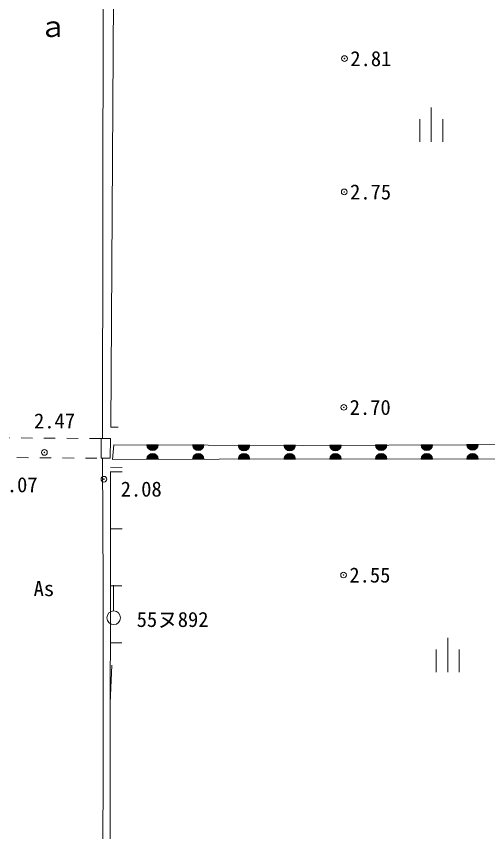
# Model space of a CAD drawing. Units: millimetres, scale not verified. Extents: x -75890393 to -75489893, y -146986278 to -146709278.
# Drawn here: x -75668415 to -75647793, y -146824817 to -146789099 of the extents above; entities that cross this region are included whole.
import ezdxf
from ezdxf.enums import TextEntityAlignment as Align

# ---------------------------------------------------------------- set-up
doc = ezdxf.new("R2010")
doc.units = ezdxf.units.MM
doc.header["$LTSCALE"] = 500
doc.header["$PDMODE"] = 32
doc.header["$PDSIZE"] = 250
doc.linetypes.add('USER6', pattern=[2, 1, -1])
doc.layers.add('S-SUV', color=171, linetype='Continuous', lineweight=13)
doc.layers.add('S-SUV-SRVR', color=4, linetype='Continuous', lineweight=13)
doc.styles.add('ＭＳ ゴシック', font='')
doc.styles.get('ＭＳ ゴシック').set_extended_font_data('MS Gothic')

msp = doc.modelspace()

# ---------------------------------------------------------------- linework, layer by layer
at = {"layer": 'S-SUV'}
for p, q in [((-75664600.9, -146783680.1), (-75664645.4, -146807592.6)), ((-75664135.4, -146783668.6), (-75664277.4, -146807101.1)), ((-75664277.4, -146807101.1), (-75663960.9, -146807101.1)), ((-75664708.9, -146807594.6), (-75664292.4, -146807593.1)), ((-75664708.9, -146807594.6), (-75664705.4, -146808456.1)), ((-75664292.4, -146807593.1), (-75664305.4, -146808454.6)), ((-75664154.9, -146807877.1), (-75664201.9, -146808512.1)), ((-75662203.9, -146807874.1), (-75662703.9, -146807874.1)), ((-75660203.9, -146807874.1), (-75660703.9, -146807874.1)), ((-75652203.9, -146807874.1), (-75652703.9, -146807874.1)), ((-75650203.9, -146807874.1), (-75650703.9, -146807874.1)), ((-75648203.9, -146807858.1), (-75648703.9, -146807858.1)), ((-75658203.9, -146807890.1), (-75658703.9, -146807890.1)), ((-75656203.9, -146807890.1), (-75656703.9, -146807890.1)), ((-75654203.9, -146807890.1), (-75654703.9, -146807890.1)), ((-75664705.4, -146808456.1), (-75664305.4, -146808454.6)), ((-75662703.9, -146808499.1), (-75662203.9, -146808499.1)), ((-75660703.9, -146808499.1), (-75660203.9, -146808499.1)), ((-75658703.9, -146808499.1), (-75658203.9, -146808499.1)), ((-75656703.9, -146808499.1), (-75656203.9, -146808499.1)), ((-75654703.9, -146808499.1), (-75654203.9, -146808499.1)), ((-75652703.9, -146808499.1), (-75652203.9, -146808499.1)), ((-75650703.9, -146808499.1), (-75650203.9, -146808499.1)), ((-75648703.9, -146808499.1), (-75648203.9, -146808499.1)), ((-75664288.4, -146808854.6), (-75663788.4, -146808857.6)), ((-75664289.4, -146809041.6), (-75664320.9, -146846558.1)), ((-75664289.4, -146809049.6), (-75663789.4, -146809050.1)), ((-75664291.4, -146811549.6), (-75663791.4, -146811550.1)), ((-75664293.4, -146814049.6), (-75663793.4, -146814050.1)), ((-75664157.4, -146815146.6), (-75664162.9, -146814017.6)), ((-75664295.4, -146816549.6), (-75663795.4, -146816550.1)), ((-75664306.9, -146819183.6), (-75664239.9, -146817528.1))]:
    msp.add_line(p, q, dxfattribs=at)
at = {"layer": 'S-SUV', "color": 7}
for p, q in [((-75650260.8, -146794599.9), (-75650260.8, -146793099.9)), ((-75650760.8, -146794599.9), (-75650760.8, -146793599.9)), ((-75649760.8, -146794599.9), (-75649760.8, -146793599.9)), ((-75649540.3, -146817829.1), (-75649540.3, -146816329.1)), ((-75650040.3, -146817829.1), (-75650040.3, -146816829.1)), ((-75649040.3, -146817829.1), (-75649040.3, -146816829.1))]:
    msp.add_line(p, q, dxfattribs=at)
at = {"layer": 'S-SUV', "linetype": 'USER6'}
for p, q in [((-75664708.9, -146807594.6), (-75669388.9, -146807562.1)), ((-75669388.4, -146808422.1), (-75664705.4, -146808456.1))]:
    msp.add_line(p, q, dxfattribs=at)
at = {"layer": 'S-SUV'}
for points in [[(-75664154.9, -146807877.1), (-75655896.9, -146807893.1), (-75629504.9, -146807798.1), (-75604256.9, -146807829.1), (-75600000.9, -146807845.1)], [(-75664646.9, -146808455.6), (-75664609.9, -146814040.1), (-75664630.9, -146833682.1), (-75664672.9, -146846049.1), (-75664683.9, -146847680.1)], [(-75600000.9, -146808449.1), (-75608649.9, -146808502.1), (-75635618.9, -146808481.1), (-75659533.9, -146808496.1), (-75664201.9, -146808512.1)]]:
    msp.add_lwpolyline(points, dxfattribs=at)
msp.add_circle((-75664155.9, -146815446.6), 299.5, dxfattribs=at)
for centre, radius, start, end in [((-75662453.9, -146807874.1), 250, 180, 360), ((-75662453.9, -146807874.1), 224, 180.00066, 359.99934), ((-75662453.9, -146807874.1), 200, 180.00049, 359.99951), ((-75662453.9, -146807874.1), 172, 180.00092, 359.99908), ((-75662453.9, -146807874.1), 148, 180, 360), ((-75662453.9, -146807874.1), 125, 180, 360), ((-75662453.9, -146807874.1), 100, 180.00121, 359.99879), ((-75662453.9, -146807874.1), 73, 179.99918, 0.00082), ((-75662453.9, -146807874.1), 50, 179.99901, 0.00099), ((-75662453.9, -146807874.1), 25, 180.00242, 359.99758), ((-75660453.9, -146807874.1), 250, 180, 360), ((-75660453.9, -146807874.1), 224, 180, 360), ((-75660453.9, -146807874.1), 200, 179.99951, 0.00049), ((-75660453.9, -146807874.1), 172, 180, 360), ((-75660453.9, -146807874.1), 148, 180, 360), ((-75660453.9, -146807874.1), 125, 180, 360), ((-75660453.9, -146807874.1), 100, 180, 360), ((-75660453.9, -146807874.1), 73, 180.00082, 359.99918), ((-75660453.9, -146807874.1), 50, 180.00099, 359.99901), ((-75660453.9, -146807874.1), 25, 180, 360), ((-75652453.9, -146807874.1), 250, 180, 360), ((-75652453.9, -146807874.1), 224, 180, 360), ((-75652453.9, -146807874.1), 200, 180, 360), ((-75652453.9, -146807874.1), 172, 180.00075, 359.99925), ((-75652453.9, -146807874.1), 148, 180, 360), ((-75652453.9, -146807874.1), 125, 180, 360), ((-75652453.9, -146807874.1), 100, 180.00099, 359.99901), ((-75652453.9, -146807874.1), 73, 180, 360), ((-75652453.9, -146807874.1), 50, 180, 360), ((-75652453.9, -146807874.1), 25, 180, 360), ((-75650453.9, -146807874.1), 250, 180, 360), ((-75650453.9, -146807874.1), 224, 180, 360), ((-75650453.9, -146807874.1), 200, 180, 360), ((-75650453.9, -146807874.1), 172, 180.00092, 359.99908), ((-75650453.9, -146807874.1), 148, 180, 360), ((-75650453.9, -146807874.1), 125, 180, 360), ((-75650453.9, -146807874.1), 100, 180.00121, 359.99879), ((-75650453.9, -146807874.1), 73, 180, 360), ((-75650453.9, -146807874.1), 50, 180, 360), ((-75650453.9, -146807874.1), 25, 180.00242, 359.99758), ((-75648453.9, -146807858.1), 250, 180, 360), ((-75648453.9, -146807858.1), 224, 180.00066, 359.99934), ((-75648453.9, -146807858.1), 200, 180, 360), ((-75648453.9, -146807858.1), 172, 180.00075, 359.99925), ((-75648453.9, -146807858.1), 148, 180, 360), ((-75648453.9, -146807858.1), 125, 180, 360), ((-75648453.9, -146807858.1), 100, 180.00099, 359.99901), ((-75648453.9, -146807858.1), 73, 180, 360), ((-75648453.9, -146807858.1), 50, 180, 360), ((-75648453.9, -146807858.1), 25, 180.00198, 359.99802), ((-75658453.9, -146807890.1), 250, 180, 360), ((-75658453.9, -146807890.1), 224, 180.00066, 359.99934), ((-75658453.9, -146807890.1), 200, 180, 360), ((-75658453.9, -146807890.1), 172, 180.00075, 359.99925), ((-75658453.9, -146807890.1), 148, 180, 360), ((-75658453.9, -146807890.1), 125, 180, 360), ((-75658453.9, -146807890.1), 100, 180.00099, 359.99901), ((-75658453.9, -146807890.1), 73, 180, 360), ((-75658453.9, -146807890.1), 50, 180, 360), ((-75658453.9, -146807890.1), 25, 180.00198, 359.99802), ((-75656453.9, -146807890.1), 250, 180, 360), ((-75656453.9, -146807890.1), 224, 180, 360), ((-75656453.9, -146807890.1), 200, 180, 360), ((-75656453.9, -146807890.1), 172, 180, 360), ((-75656453.9, -146807890.1), 148, 180, 360), ((-75656453.9, -146807890.1), 125, 180, 360), ((-75656453.9, -146807890.1), 100, 180, 360), ((-75656453.9, -146807890.1), 73, 180, 360), ((-75656453.9, -146807890.1), 50, 180, 360), ((-75656453.9, -146807890.1), 25, 180, 360), ((-75654453.9, -146807890.1), 250, 180, 360), ((-75654453.9, -146807890.1), 224, 180.00066, 359.99934), ((-75654453.9, -146807890.1), 200, 179.99951, 0.00049), ((-75654453.9, -146807890.1), 172, 180.00092, 359.99908), ((-75654453.9, -146807890.1), 148, 180, 360), ((-75654453.9, -146807890.1), 125, 180, 360), ((-75654453.9, -146807890.1), 100, 180.00099, 359.99901), ((-75654453.9, -146807890.1), 73, 180.00082, 359.99918), ((-75654453.9, -146807890.1), 50, 180.00099, 359.99901), ((-75654453.9, -146807890.1), 25, 180.00198, 359.99802), ((-75662453.9, -146808499.1), 250, 0.00077, 179.99923), ((-75662453.9, -146808499.1), 224, 360, 180), ((-75662453.9, -146808499.1), 200, 0.0007, 179.9993), ((-75662453.9, -146808499.1), 172, 0.00075, 179.99925), ((-75662453.9, -146808499.1), 148, 360, 180), ((-75662453.9, -146808499.1), 125, 360, 180), ((-75662453.9, -146808499.1), 100, 0.00099, 179.99901), ((-75662453.9, -146808499.1), 73, 0.00116, 179.99884), ((-75662453.9, -146808499.1), 50, 0.0014, 179.9986), ((-75662453.9, -146808499.1), 25, 0.00198, 179.99802), ((-75660453.9, -146808499.1), 250, 360, 180), ((-75660453.9, -146808499.1), 224, 360, 180), ((-75660453.9, -146808499.1), 200, 360, 180), ((-75660453.9, -146808499.1), 172, 360, 180), ((-75660453.9, -146808499.1), 148, 360, 180), ((-75660453.9, -146808499.1), 125, 360, 180), ((-75660453.9, -146808499.1), 100, 360, 180), ((-75660453.9, -146808499.1), 73, 360, 180), ((-75660453.9, -146808499.1), 50, 360, 180), ((-75660453.9, -146808499.1), 25, 360, 180), ((-75658453.9, -146808499.1), 250, 360, 180), ((-75658453.9, -146808499.1), 224, 0.00047, 179.99953), ((-75658453.9, -146808499.1), 200, 0.00049, 179.99951), ((-75658453.9, -146808499.1), 172, 0.00053, 179.99947), ((-75658453.9, -146808499.1), 148, 359.99943, 180.00057), ((-75658453.9, -146808499.1), 125, 360, 180), ((-75658453.9, -146808499.1), 100, 359.9993, 180.0007), ((-75658453.9, -146808499.1), 73, 0.00082, 179.99918), ((-75658453.9, -146808499.1), 50, 0.00099, 179.99901), ((-75658453.9, -146808499.1), 25, 0.0014, 179.9986), ((-75656453.9, -146808499.1), 250, 0.00077, 179.99923), ((-75656453.9, -146808499.1), 224, 360, 180), ((-75656453.9, -146808499.1), 200, 0.0007, 179.9993), ((-75656453.9, -146808499.1), 172, 0.00092, 179.99908), ((-75656453.9, -146808499.1), 148, 0.00081, 179.99919), ((-75656453.9, -146808499.1), 125, 360, 180), ((-75656453.9, -146808499.1), 100, 0.00121, 179.99879), ((-75656453.9, -146808499.1), 73, 0.00116, 179.99884), ((-75656453.9, -146808499.1), 50, 360, 180), ((-75656453.9, -146808499.1), 25, 0.00198, 179.99802), ((-75654453.9, -146808499.1), 250, 360, 180), ((-75654453.9, -146808499.1), 224, 360, 180), ((-75654453.9, -146808499.1), 200, 360, 180), ((-75654453.9, -146808499.1), 172, 360, 180), ((-75654453.9, -146808499.1), 148, 360, 180), ((-75654453.9, -146808499.1), 125, 360, 180), ((-75654453.9, -146808499.1), 100, 360, 180), ((-75654453.9, -146808499.1), 73, 360, 180), ((-75654453.9, -146808499.1), 50, 360, 180), ((-75654453.9, -146808499.1), 25, 360, 180), ((-75652453.9, -146808499.1), 250, 360, 180), ((-75652453.9, -146808499.1), 224, 0.00047, 179.99953), ((-75652453.9, -146808499.1), 200, 0.00049, 179.99951), ((-75652453.9, -146808499.1), 172, 0.00053, 179.99947), ((-75652453.9, -146808499.1), 148, 0.00057, 179.99943), ((-75652453.9, -146808499.1), 125, 360, 180), ((-75652453.9, -146808499.1), 100, 0.0007, 179.9993), ((-75652453.9, -146808499.1), 73, 0.00082, 179.99918), ((-75652453.9, -146808499.1), 50, 0.00099, 179.99901), ((-75652453.9, -146808499.1), 25, 0.0014, 179.9986), ((-75650453.9, -146808499.1), 250, 0.00077, 179.99923), ((-75650453.9, -146808499.1), 224, 0.00066, 179.99934), ((-75650453.9, -146808499.1), 200, 0.0007, 179.9993), ((-75650453.9, -146808499.1), 172, 0.00092, 179.99908), ((-75650453.9, -146808499.1), 148, 0.001, 179.999), ((-75650453.9, -146808499.1), 125, 360, 180), ((-75650453.9, -146808499.1), 100, 0.00121, 179.99879), ((-75650453.9, -146808499.1), 73, 0.00116, 179.99884), ((-75650453.9, -146808499.1), 50, 360, 180), ((-75650453.9, -146808499.1), 25, 0.00242, 179.99758), ((-75648453.9, -146808499.1), 250, 360, 180), ((-75648453.9, -146808499.1), 224, 360, 180), ((-75648453.9, -146808499.1), 200, 360, 180), ((-75648453.9, -146808499.1), 172, 360, 180), ((-75648453.9, -146808499.1), 148, 360, 180), ((-75648453.9, -146808499.1), 125, 360, 180), ((-75648453.9, -146808499.1), 100, 360, 180), ((-75648453.9, -146808499.1), 73, 360, 180), ((-75648453.9, -146808499.1), 50, 360, 180), ((-75648453.9, -146808499.1), 25, 360, 180)]:
    msp.add_arc(centre, radius, start, end, dxfattribs=at)
at = {"layer": 'S-SUV-SRVR'}
for centre, radius in [((-75654057, -146790952.3), 12.5), ((-75654057, -146790952.3), 9.38), ((-75654057, -146790952.3), 6.25), ((-75654067.8, -146796793.3), 12.5), ((-75654067.8, -146796793.3), 9.38), ((-75654067.8, -146796793.3), 6.25), ((-75654085.1, -146806229.3), 12.5), ((-75654085.1, -146806229.3), 9.38), ((-75654085.1, -146806229.3), 6.25), ((-75667186.5, -146808202.2), 12.5), ((-75667186.5, -146808202.2), 12.5), ((-75667186.5, -146808202.2), 9.38), ((-75667186.5, -146808202.2), 6.25), ((-75664583.6, -146809375.5), 12.5), ((-75664583.6, -146809375.5), 12.5), ((-75664583.6, -146809375.5), 9.38), ((-75664583.6, -146809375.5), 6.25), ((-75654098.6, -146813574.2), 12.5), ((-75654098.6, -146813574.2), 9.38), ((-75654098.6, -146813574.2), 6.25)]:
    msp.add_circle(centre, radius, dxfattribs=at)
for p in [(-75654057, -146790952.3), (-75654067.8, -146796793.3), (-75654085.1, -146806229.3), (-75667186.5, -146808202.2), (-75664583.6, -146809375.5), (-75654098.6, -146813574.2)]:
    msp.add_point(p, dxfattribs=at)

# ---------------------------------------------------------------- texts
at = {"layer": 'S-SUV', "style": 'ＭＳ ゴシック'}
for s, height, p in [('ａ', 916.4, (-75667437.9, -146790280.1)), ('55ヌ892', 659.8, (-75663150, -146816047.2))]:
    msp.add_text(s, height=height, dxfattribs=at).set_placement(p, align=Align.BOTTOM_LEFT)
at = {"layer": 'S-SUV', "color": 7, "style": 'ＭＳ ゴシック'}
msp.add_text('As', height=659.8, dxfattribs=at).set_placement((-75667209.7, -146814167.3), align=Align.MIDDLE_CENTER)
at = {"layer": 'S-SUV-SRVR', "style": 'ＭＳ ゴシック'}
for s, p in [('2.81', (-75653802, -146790952.3)), ('2.75', (-75653812.8, -146796793.3)), ('2.70', (-75653830.1, -146806229.3)), ('2.08', (-75663849.4, -146809808.7)), ('2.55', (-75653843.6, -146813574.2))]:
    msp.add_text(s, height=659.8, dxfattribs=at).set_placement(p, align=Align.MIDDLE_LEFT)
msp.add_text('2.47', height=659.8, dxfattribs=at).set_placement((-75667641.2, -146807349.3), align=Align.BOTTOM_LEFT)
msp.add_text('2.07', height=659.8, dxfattribs=at).set_placement((-75667483.8, -146809288.6), align=Align.TOP_RIGHT)

doc.saveas('drawing.dxf')
